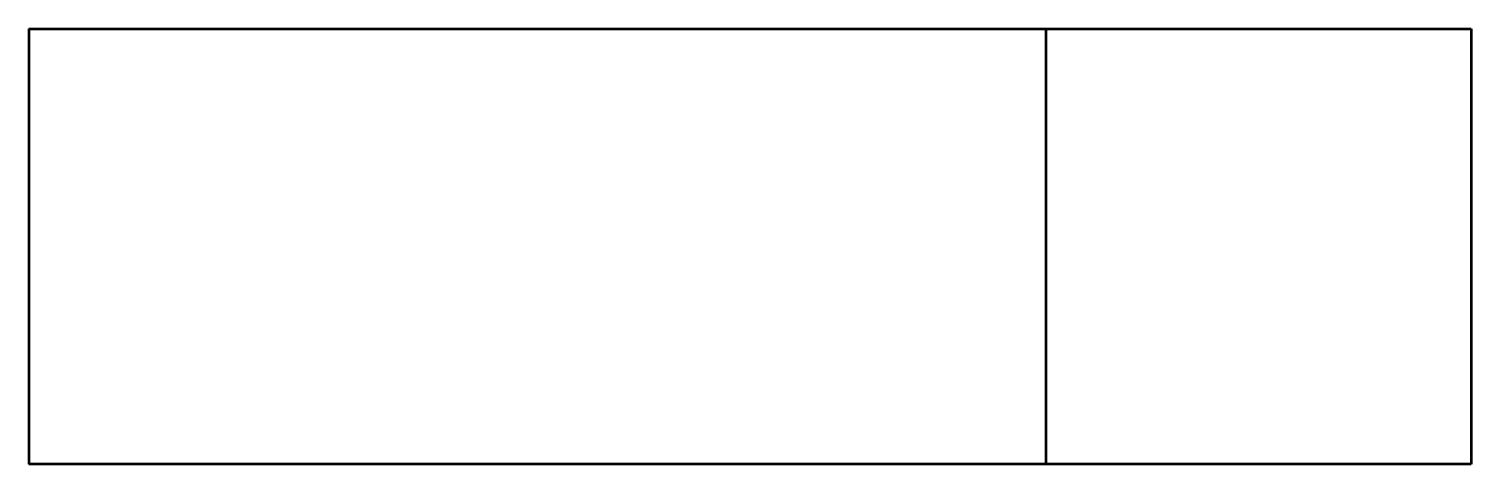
# Model space of a CAD drawing. Header units: inches. Extents: x 0.543 to 0.875, y 0.514 to 0.614.
import ezdxf

# ---------------------------------------------------------------- set-up
doc = ezdxf.new("R2010")
doc.units = ezdxf.units.IN
doc.header["$LTSCALE"] = 0.047619
doc.header["$MEASUREMENT"] = 0
doc.layers.add('Visible (ANSI)', color=7, linetype='Continuous', lineweight=50)

msp = doc.modelspace()

# ---------------------------------------------------------------- linework, layer by layer
at = {"layer": 'Visible (ANSI)'}
for p, q in [((0.54335, 0.61437), (0.77711, 0.61437)), ((0.54335, 0.61437), (0.54335, 0.51437)), ((0.77711, 0.61437), (0.77711, 0.51437)), ((0.77711, 0.61437), (0.87491, 0.61437)), ((0.87491, 0.61437), (0.87491, 0.51437)), ((0.77711, 0.51437), (0.54335, 0.51437)), ((0.87491, 0.51437), (0.77711, 0.51437))]:
    msp.add_line(p, q, dxfattribs=at)

doc.saveas('drawing.dxf')
